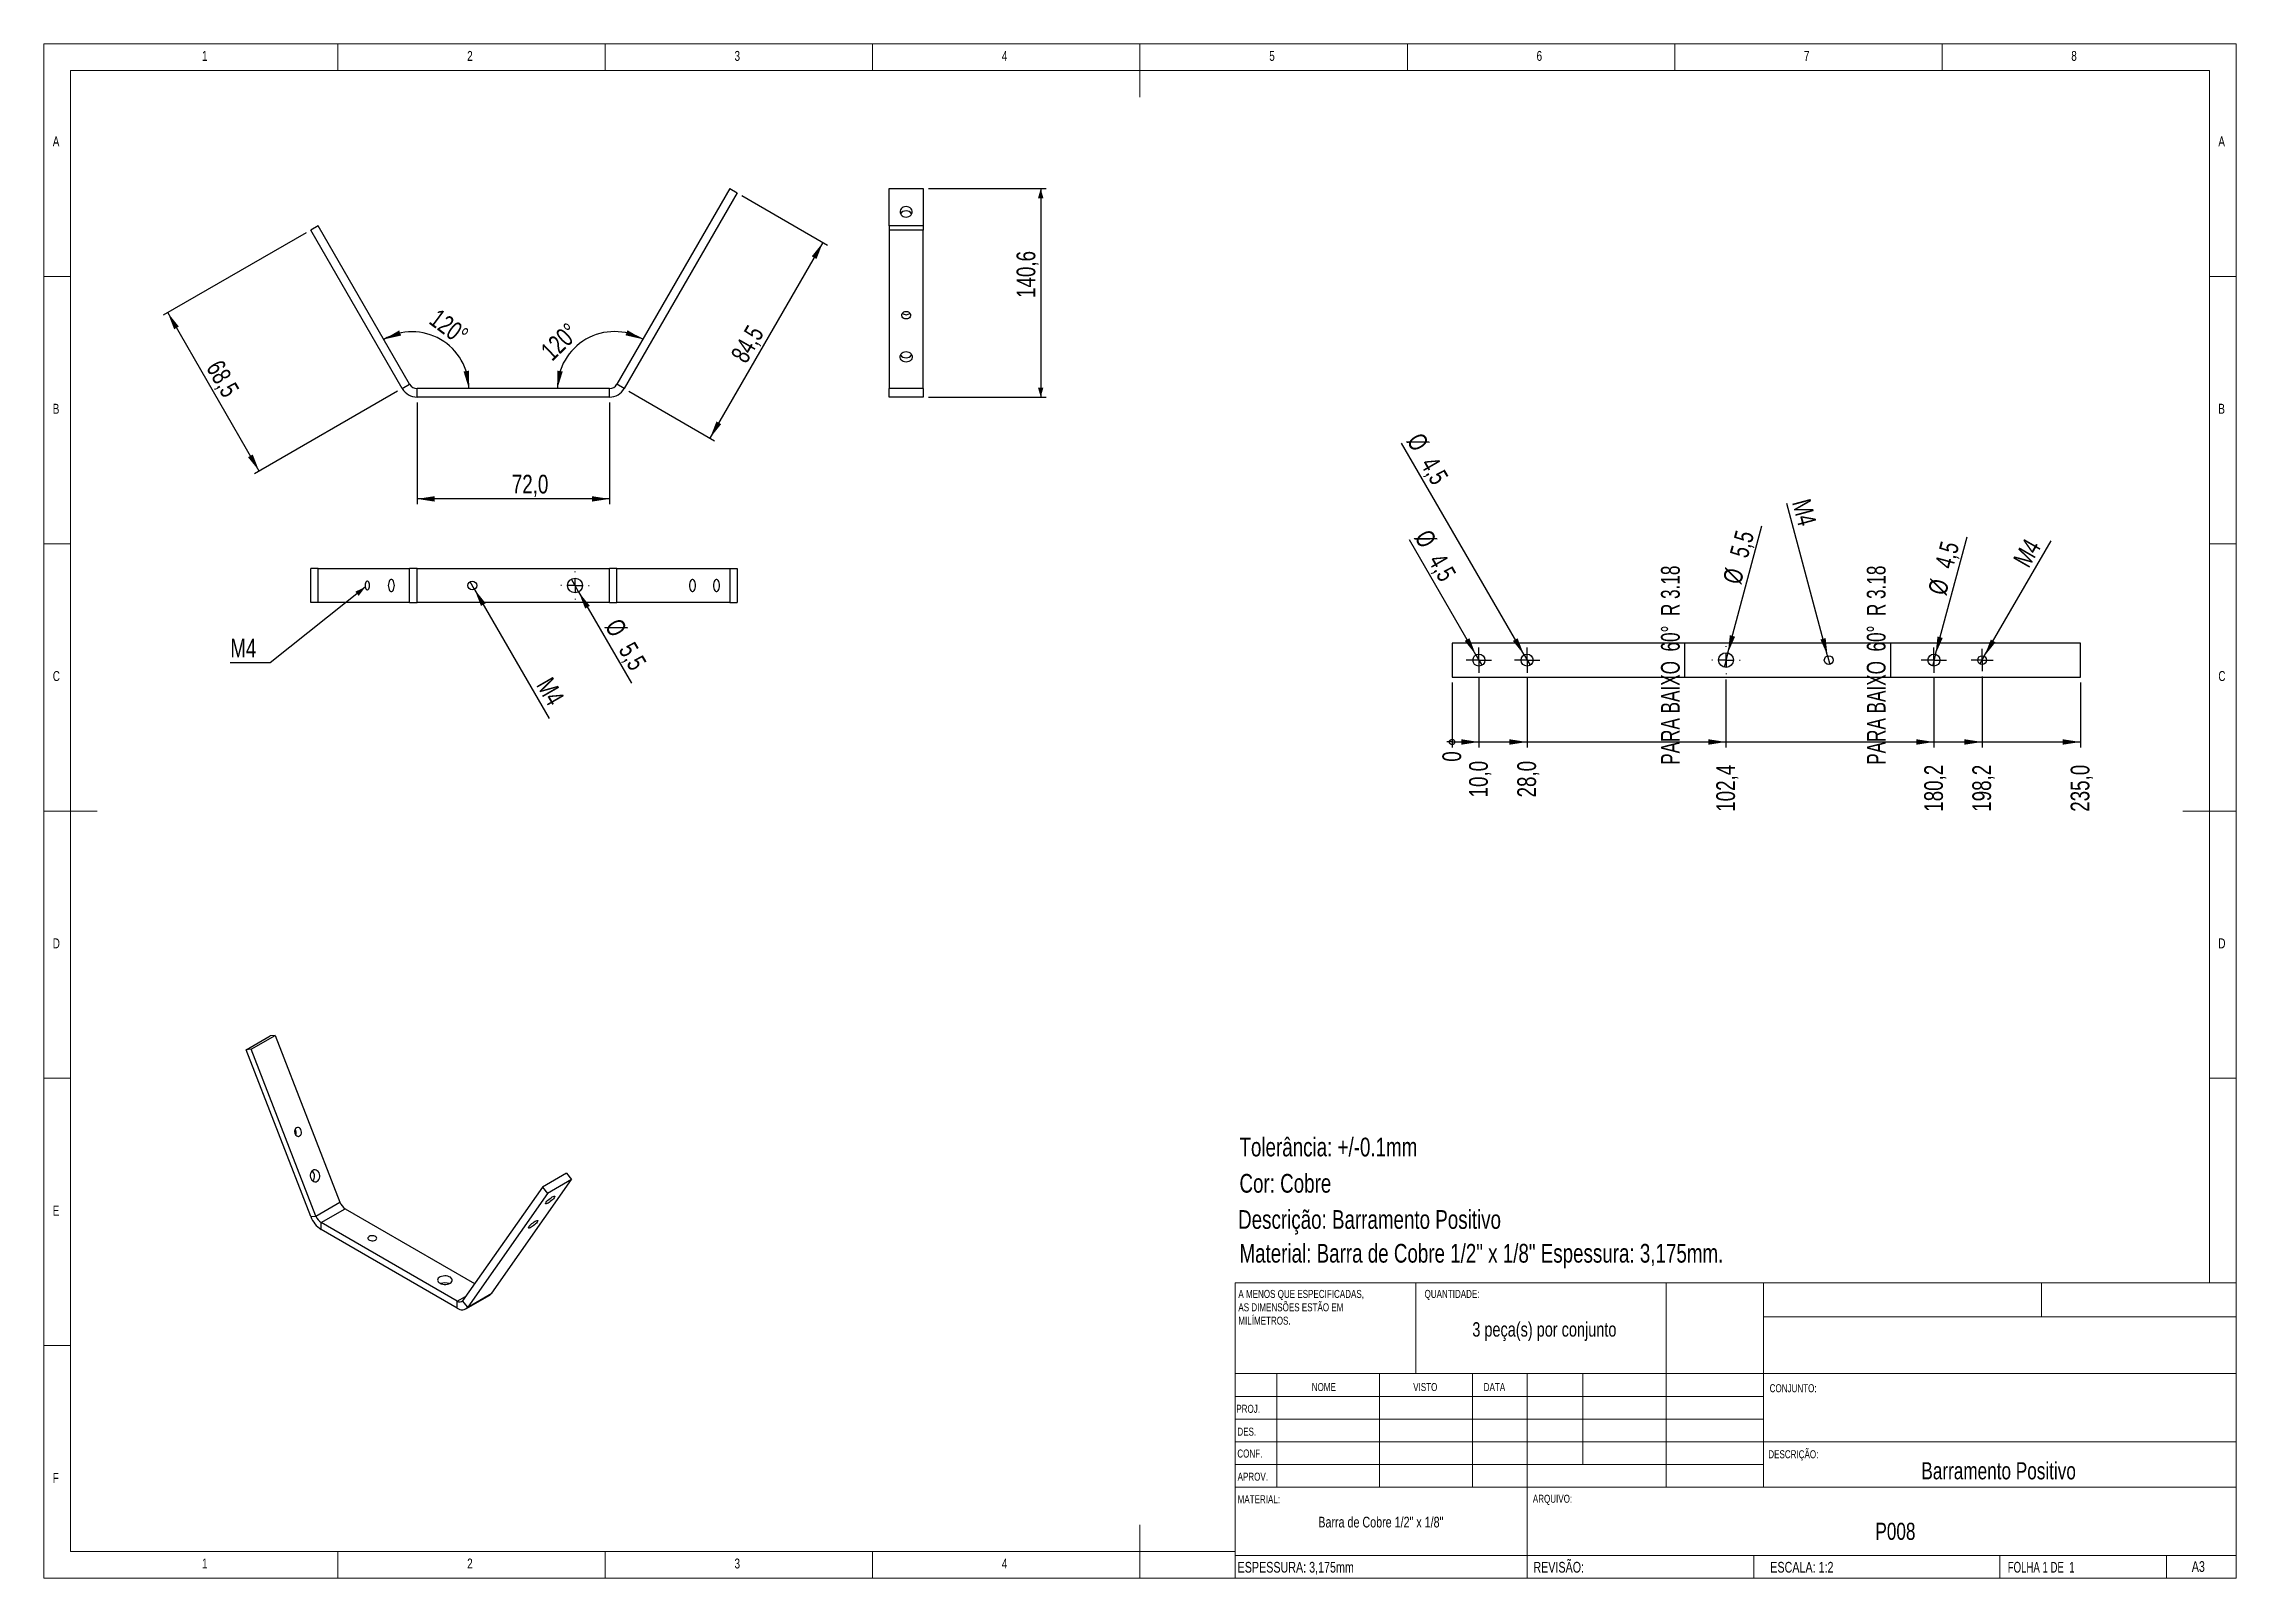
# Model space of a CAD drawing. Header units: millimetres. Extents: x 5 to 415, y 5 to 292.
import ezdxf

# ---------------------------------------------------------------- set-up
doc = ezdxf.new("R2010")
doc.units = ezdxf.units.MM
doc.linetypes.add('CENTERX2', pattern=[20.32, 12.7, -2.54, 2.54, -2.54])
doc.layers.add('CAMADA_1', color=179, linetype='Continuous')
doc.layers.add('FORMAT', color=7, linetype='Continuous')
doc.styles.add('SLDTEXTSTYLE0', font='TXT', dxfattribs={"width": 0.75})
doc.styles.add('SLDTEXTSTYLE1', font='TXT', dxfattribs={"width": 0.673077})
doc.styles.add('SLDTEXTSTYLE2', font='TXT', dxfattribs={"width": 0.684783})
doc.dimstyles.new('SLDDIMSTYLE0', dxfattribs={"dimtxt": 3.5, "dimasz": 3.302, "dimexe": 0, "dimexo": 0.0625, "dimgap": 0.875, "dimtad": 1, "dimdec": 4, "dimlfac": 2, "dimzin": 12, "dimdsep": 46, "dimtxsty": 'SLDTEXTSTYLE0', "dimsah": 1, "dimcen": 0.09, "dimazin": 3, "dimtfac": 1, "dimtofl": 0, "dimtmove": 0, "dimatfit": 3, "dimfxl": 1, "dimfrac": 2, "dimtolj": 1, "dimtzin": 12, "dimarcsym": 0})
doc.dimstyles.new('SLDDIMSTYLE1', dxfattribs={"dimtxt": 3.5, "dimasz": 3.302, "dimexe": 0, "dimexo": 0.0625, "dimgap": 0.875, "dimtad": 1, "dimdec": 1, "dimlfac": 2, "dimrnd": 1e-09, "dimzin": 12, "dimdsep": 46, "dimtxsty": 'SLDTEXTSTYLE0', "dimsah": 1, "dimcen": 0.09, "dimadec": 0, "dimazin": 3, "dimtfac": 1, "dimtdec": 1, "dimtofl": 0, "dimtmove": 0, "dimatfit": 3, "dimfxl": 1, "dimfrac": 2, "dimtolj": 1, "dimtzin": 12, "dimarcsym": 0})
doc.dimstyles.new('SLDDIMSTYLE2', dxfattribs={"dimtxt": 3.5, "dimasz": 3.302, "dimexe": 0, "dimexo": 0.0625, "dimgap": 0.875, "dimtad": 1, "dimdec": 1, "dimlfac": 2, "dimrnd": 1e-09, "dimzin": 12, "dimdsep": 46, "dimtxsty": 'SLDTEXTSTYLE0', "dimblk1": 'NONE', "dimsah": 1, "dimcen": 0, "dimadec": 0, "dimazin": 3, "dimtfac": 1, "dimtdec": 1, "dimtmove": 0, "dimatfit": 3, "dimldrblk": 'NONE', "dimfxl": 1, "dimfrac": 2, "dimtolj": 1, "dimtzin": 12, "dimarcsym": 0})
doc.dimstyles.new('SLDDIMSTYLE3', dxfattribs={"dimtxt": 3.5, "dimasz": 3.302, "dimexe": 0, "dimexo": 0.0625, "dimgap": 0.875, "dimtad": 0, "dimtih": 1, "dimtoh": 1, "dimdec": 1, "dimlfac": 2, "dimrnd": 1e-09, "dimzin": 12, "dimdsep": 46, "dimtxsty": 'SLDTEXTSTYLE0', "dimsah": 1, "dimcen": 0, "dimadec": 0, "dimazin": 3, "dimtfac": 1, "dimtdec": 1, "dimtofl": 0, "dimtmove": 0, "dimatfit": 3, "dimfxl": 1, "dimfrac": 2, "dimtolj": 1, "dimtzin": 12, "dimarcsym": 0})
doc.dimstyles.new('SLDDIMSTYLE4', dxfattribs={"dimtxt": 3.5, "dimasz": 3.302, "dimexe": 0, "dimexo": 0.0625, "dimgap": 0.875, "dimtad": 1, "dimdec": 1, "dimlfac": 2, "dimrnd": 1e-09, "dimzin": 12, "dimdsep": 46, "dimtxsty": 'SLDTEXTSTYLE0', "dimblk1": 'NONE', "dimsah": 1, "dimcen": 0, "dimadec": 0, "dimazin": 3, "dimtfac": 1, "dimtdec": 1, "dimtmove": 0, "dimatfit": 3, "dimldrblk": 'NONE', "dimfxl": 1, "dimfrac": 2, "dimtolj": 1, "dimtzin": 12, "dimarcsym": 0})
doc.dimstyles.new('SLDDIMSTYLE5', dxfattribs={"dimtxt": 3.5, "dimasz": 0.338667, "dimexe": 0, "dimexo": 0.0625, "dimgap": 0.875, "dimtad": 0, "dimtih": 1, "dimtoh": 1, "dimdec": 0, "dimlfac": 2, "dimrnd": 1e-09, "dimdsep": 46, "dimtxsty": 'SLDTEXTSTYLE0', "dimblk1": 'ORIGIN', "dimblk2": 'ORIGIN', "dimsah": 1, "dimcen": 0.09, "dimadec": 0, "dimazin": 2, "dimtfac": 1, "dimtdec": 0, "dimtofl": 0, "dimtmove": 0, "dimatfit": 3, "dimldrblk": 'ORIGIN', "dimfxl": 1, "dimfrac": 2, "dimtolj": 1, "dimtzin": 12, "dimarcsym": 0})
doc.dimstyles.new('SLDDIMSTYLE6', dxfattribs={"dimtxt": 3.5, "dimasz": 3.302, "dimexe": 0, "dimexo": 0.0625, "dimgap": 0.875, "dimtad": 0, "dimtih": 1, "dimtoh": 1, "dimdec": 1, "dimlfac": 2, "dimrnd": 1e-09, "dimzin": 12, "dimdsep": 46, "dimtxsty": 'SLDTEXTSTYLE0', "dimsah": 1, "dimcen": 0.09, "dimadec": 0, "dimazin": 3, "dimtfac": 1, "dimtdec": 1, "dimtofl": 0, "dimtmove": 0, "dimatfit": 3, "dimfxl": 1, "dimfrac": 2, "dimtolj": 1, "dimtzin": 12, "dimarcsym": 0})

# ---------------------------------------------------------------- blocks, each defined once
blk = doc.blocks.new('SW_NOTE_0')
at = {"color": 0, "linetype": 'Continuous', "lineweight": 0, "char_height": 1.5, "attachment_point": 1, "style": 'SLDTEXTSTYLE0'}
for s, insert in [('A MENOS QUE ESPECIFICADAS,', (0, 1.93)), ('AS DIMENSÕES ESTÃO EM', (0, -0.57)), ('MILÍMETROS.', (0, -3.07))]:
    blk.add_mtext(s, dxfattribs=dict(at, insert=insert))
blk = doc.blocks.new('_D')
at = {"layer": 'CAMADA_1'}
blk.add_arc((73.87, 227.52), 10.62, 0, 120, dxfattribs=at)
for points in [[(68.56, 236.71), (71.82, 237.44), (71.45, 238.39)], [(84.49, 227.52), (84.5, 230.86), (83.49, 230.71)]]:
    blk.add_solid(points, dxfattribs=at)
at = {"layer": 'CAMADA_1', "insert": (78.89, 242.63), "char_height": 3.5, "attachment_point": 1, "rotation": 323.4431, "style": 'SLDTEXTSTYLE0'}
blk.add_mtext('120°', dxfattribs=at)
blk = doc.blocks.new('_D_1')
at = {"layer": 'CAMADA_1'}
blk.add_arc((111.71, 227.52), 10.66, 60, 180, dxfattribs=at)
for points in [[(117.04, 236.75), (114.15, 238.43), (113.78, 237.48)], [(101.05, 227.52), (102.04, 230.71), (101.04, 230.86)]]:
    blk.add_solid(points, dxfattribs=at)
at = {"layer": 'CAMADA_1', "insert": (97.62, 235.03), "char_height": 3.5, "attachment_point": 1, "rotation": 43.7632, "style": 'SLDTEXTSTYLE0'}
blk.add_mtext('120°', dxfattribs=at)
blk = doc.blocks.new('_D_2')
at = {"layer": 'CAMADA_1'}
for p, q in [((54.05, 256.67), (27.3, 241.22)), ((45.28, 212.07), (28.16, 241.72)), ((71.17, 227.02), (44.41, 211.57))]:
    blk.add_line(p, q, dxfattribs=at)
for points in [[(28.16, 241.72), (29.37, 238.61), (30.25, 239.12)], [(45.28, 212.07), (44.07, 215.18), (43.19, 214.68)]]:
    blk.add_solid(points, dxfattribs=at)
at = {"layer": 'CAMADA_1', "insert": (38.29, 233.2), "char_height": 3.5, "attachment_point": 1, "rotation": 300, "style": 'SLDTEXTSTYLE0'}
blk.add_mtext('68,5', dxfattribs=at)
blk = doc.blocks.new('_D_3')
at = {"layer": 'CAMADA_1'}
for p, q in [((74.79, 224.93), (74.79, 205.88)), ((110.79, 224.93), (110.79, 205.88)), ((110.79, 206.88), (74.79, 206.88))]:
    blk.add_line(p, q, dxfattribs=at)
for points in [[(74.79, 206.88), (78.09, 206.37), (78.09, 207.39)], [(110.79, 206.88), (107.49, 207.39), (107.49, 206.37)]]:
    blk.add_solid(points, dxfattribs=at)
at = {"layer": 'CAMADA_1', "insert": (92.52, 211.39), "char_height": 3.5, "attachment_point": 1, "style": 'SLDTEXTSTYLE0'}
blk.add_mtext('72,0', dxfattribs=at)
blk = doc.blocks.new('_D_4')
at = {"layer": 'CAMADA_1'}
for p, q in [((135.54, 263.62), (151.58, 254.36)), ((150.71, 254.86), (129.58, 218.26)), ((114.41, 227.02), (130.45, 217.76))]:
    blk.add_line(p, q, dxfattribs=at)
for points in [[(150.71, 254.86), (148.62, 252.26), (149.5, 251.75)], [(129.58, 218.26), (131.67, 220.86), (130.79, 221.37)]]:
    blk.add_solid(points, dxfattribs=at)
at = {"layer": 'CAMADA_1', "insert": (133.32, 233.77), "char_height": 3.5, "attachment_point": 1, "rotation": 60, "style": 'SLDTEXTSTYLE0'}
blk.add_mtext('84,5', dxfattribs=at)
blk = doc.blocks.new('_D_5')
at = {"layer": 'CAMADA_1'}
for p, q in [((170.43, 264.92), (192.43, 264.92)), ((191.43, 264.92), (191.43, 225.93)), ((170.43, 225.93), (192.43, 225.93))]:
    blk.add_line(p, q, dxfattribs=at)
for points in [[(191.43, 264.92), (190.92, 263.13), (191.94, 263.13)], [(191.43, 225.93), (191.94, 227.71), (190.92, 227.71)]]:
    blk.add_solid(points, dxfattribs=at)
at = {"layer": 'CAMADA_1', "insert": (186.92, 244.47), "char_height": 3.5, "attachment_point": 1, "rotation": 90, "style": 'SLDTEXTSTYLE0'}
blk.add_mtext('140,6', dxfattribs=at)
blk = doc.blocks.new('_D_6')
at = {"layer": 'CAMADA_1'}
for q in [(103.65, 191.87), (114.88, 172.41)]:
    blk.add_line((105.02, 189.48), q, dxfattribs=at)
blk.add_solid([(105.02, 189.48), (106.23, 186.37), (107.11, 186.88)], dxfattribs=at)
at = {"layer": 'CAMADA_1', "char_height": 3.5, "attachment_point": 1, "rotation": 300, "style": 'SLDTEXTSTYLE0'}
for s, insert in [('%%c', (112.86, 184.85)), ('5,5', (115.42, 180.43))]:
    blk.add_mtext(s, dxfattribs=dict(at, insert=insert))
blk = doc.blocks.new('_NONE')
blk = doc.blocks.new('_D_7')
at = {"layer": 'CAMADA_1'}
for p, q in [((65.1, 190.37), (47.35, 176.21)), ((47.35, 176.21), (39.87, 176.21))]:
    blk.add_line(p, q, dxfattribs=at)
blk.add_solid([(65.1, 190.37), (63.25, 189.54), (63.88, 188.75)], dxfattribs=at)
at = {"layer": 'CAMADA_1', "insert": (39.87, 180.72), "char_height": 3.5, "attachment_point": 1, "style": 'SLDTEXTSTYLE0'}
blk.add_mtext('M4', dxfattribs=at)
blk = doc.blocks.new('_D_8')
at = {"layer": 'CAMADA_1'}
for q in [(84.71, 191.39), (99.48, 165.81)]:
    blk.add_line((85.54, 189.96), q, dxfattribs=at)
blk.add_solid([(85.54, 189.96), (86.75, 186.85), (87.63, 187.36)], dxfattribs=at)
at = {"layer": 'CAMADA_1', "insert": (100.04, 173.84), "char_height": 3.5, "attachment_point": 1, "rotation": 300, "style": 'SLDTEXTSTYLE0'}
blk.add_mtext('M4', dxfattribs=at)
blk = doc.blocks.new('SW_CENTERMARKSYMBOL_0')
at = {"layer": 'CAMADA_1', "color": 0}
for p, q in [((-2.5, 0), (-2.625, 0)), ((0, 0), (-1.25, 0)), ((0, 2.5), (0, 2.625)), ((0, 0), (0, 1.25)), ((0, 0), (0, -1.25)), ((0, 0), (1.25, 0)), ((2.5, 0), (2.625, 0)), ((0, -2.5), (0, -2.625))]:
    blk.add_line(p, q, dxfattribs=at)
blk = doc.blocks.new('_ORIGIN')
at = {"color": 0, "linetype": 'ByBlock', "lineweight": -2}
blk.add_line((0, 0), (-1, 0), dxfattribs=at)
blk.add_circle((0, 0), 0.5, dxfattribs=at)
blk = doc.blocks.new('_D_9')
at = {"layer": 'CAMADA_1'}
blk.add_line((268.38, 172.55), (268.38, 160.39), dxfattribs=at)
at = {"layer": 'CAMADA_1', "xscale": 1.016, "yscale": 1.016}
blk.add_blockref('_ORIGIN', (268.38, 161.41), dxfattribs=at)
at = {"layer": 'CAMADA_1', "insert": (266.55, 157.72), "char_height": 3.5, "attachment_point": 1, "rotation": 90, "style": 'SLDTEXTSTYLE0'}
blk.add_mtext('0', dxfattribs=at)
blk = doc.blocks.new('_D_10')
at = {"layer": 'CAMADA_1'}
for p, q in [((273.38, 173.35), (273.38, 160.39)), ((268.38, 161.41), (273.38, 161.41))]:
    blk.add_line(p, q, dxfattribs=at)
blk.add_solid([(273.38, 161.41), (270.08, 161.92), (270.08, 160.9)], dxfattribs=at)
at = {"layer": 'CAMADA_1', "insert": (271.55, 151.04), "char_height": 3.5, "attachment_point": 1, "rotation": 90, "style": 'SLDTEXTSTYLE0'}
blk.add_mtext('10,0', dxfattribs=at)
blk = doc.blocks.new('_D_11')
at = {"layer": 'CAMADA_1'}
for p, q in [((282.38, 173.35), (282.38, 160.39)), ((273.38, 161.41), (282.38, 161.41))]:
    blk.add_line(p, q, dxfattribs=at)
blk.add_solid([(282.38, 161.41), (279.08, 161.92), (279.08, 160.9)], dxfattribs=at)
at = {"layer": 'CAMADA_1', "insert": (280.56, 151.04), "char_height": 3.5, "attachment_point": 1, "rotation": 90, "style": 'SLDTEXTSTYLE0'}
blk.add_mtext('28,0', dxfattribs=at)
blk = doc.blocks.new('_D_12')
at = {"layer": 'CAMADA_1'}
for p, q in [((319.59, 173.1), (319.59, 160.39)), ((282.38, 161.41), (319.59, 161.41))]:
    blk.add_line(p, q, dxfattribs=at)
blk.add_solid([(319.59, 161.41), (316.29, 161.92), (316.29, 160.9)], dxfattribs=at)
at = {"layer": 'CAMADA_1', "insert": (317.77, 148.36), "char_height": 3.5, "attachment_point": 1, "rotation": 90, "style": 'SLDTEXTSTYLE0'}
blk.add_mtext('102,4', dxfattribs=at)
blk = doc.blocks.new('_D_13')
at = {"layer": 'CAMADA_1'}
for p, q in [((358.49, 173.35), (358.49, 160.39)), ((319.59, 161.41), (358.49, 161.41))]:
    blk.add_line(p, q, dxfattribs=at)
blk.add_solid([(358.49, 161.41), (355.19, 161.92), (355.19, 160.9)], dxfattribs=at)
at = {"layer": 'CAMADA_1', "insert": (356.66, 148.36), "char_height": 3.5, "attachment_point": 1, "rotation": 90, "style": 'SLDTEXTSTYLE0'}
blk.add_mtext('180,2', dxfattribs=at)
blk = doc.blocks.new('_D_14')
at = {"layer": 'CAMADA_1'}
for p, q in [((367.49, 173.65), (367.49, 160.39)), ((358.49, 161.41), (367.49, 161.41))]:
    blk.add_line(p, q, dxfattribs=at)
blk.add_solid([(367.49, 161.41), (364.19, 161.92), (364.19, 160.9)], dxfattribs=at)
at = {"layer": 'CAMADA_1', "insert": (365.66, 148.36), "char_height": 3.5, "attachment_point": 1, "rotation": 90, "style": 'SLDTEXTSTYLE0'}
blk.add_mtext('198,2', dxfattribs=at)
blk = doc.blocks.new('_D_15')
at = {"layer": 'CAMADA_1'}
for p, q in [((385.88, 172.55), (385.88, 160.39)), ((367.49, 161.41), (385.88, 161.41))]:
    blk.add_line(p, q, dxfattribs=at)
blk.add_solid([(385.88, 161.41), (382.57, 161.92), (382.57, 160.9)], dxfattribs=at)
at = {"layer": 'CAMADA_1', "insert": (384.05, 148.36), "char_height": 3.5, "attachment_point": 1, "rotation": 90, "style": 'SLDTEXTSTYLE0'}
blk.add_mtext('235,0', dxfattribs=at)
blk = doc.blocks.new('_D_16')
at = {"layer": 'CAMADA_1'}
for q in [(260.39, 199.23), (273.94, 175.75)]:
    blk.add_line((272.82, 177.7), q, dxfattribs=at)
blk.add_solid([(272.82, 177.7), (271.61, 180.82), (270.73, 180.31)], dxfattribs=at)
at = {"layer": 'CAMADA_1', "char_height": 3.5, "attachment_point": 1, "rotation": 300, "style": 'SLDTEXTSTYLE0'}
for s, insert in [('%%c', (264.27, 201.48)), ('4,5', (266.83, 197.06))]:
    blk.add_mtext(s, dxfattribs=dict(at, insert=insert))
blk = doc.blocks.new('_D_17')
at = {"layer": 'CAMADA_1'}
for q in [(258.91, 217.31), (282.95, 175.75)]:
    blk.add_line((281.82, 177.7), q, dxfattribs=at)
blk.add_solid([(281.82, 177.7), (280.61, 180.81), (279.73, 180.31)], dxfattribs=at)
at = {"layer": 'CAMADA_1', "char_height": 3.5, "attachment_point": 1, "rotation": 300.0393, "style": 'SLDTEXTSTYLE0'}
for s, insert in [('%%c', (262.81, 219.57)), ('4,5', (265.38, 215.16))]:
    blk.add_mtext(s, dxfattribs=dict(at, insert=insert))
blk = doc.blocks.new('_D_18')
at = {"layer": 'CAMADA_1'}
for q in [(326.32, 201.82), (319.24, 175.4)]:
    blk.add_line((319.95, 178.06), q, dxfattribs=at)
blk.add_solid([(319.95, 178.06), (321.29, 181.11), (320.31, 181.38)], dxfattribs=at)
at = {"layer": 'CAMADA_1', "char_height": 3.5, "attachment_point": 1, "rotation": 75, "style": 'SLDTEXTSTYLE0'}
for s, insert in [('5,5', (320.24, 196.53)), ('%%c', (318.93, 191.59))]:
    blk.add_mtext(s, dxfattribs=dict(at, insert=insert))
blk = doc.blocks.new('_D_19')
at = {"layer": 'CAMADA_1'}
for q in [(364.67, 199.78), (358.2, 175.64)]:
    blk.add_line((358.78, 177.81), q, dxfattribs=at)
blk.add_solid([(358.78, 177.81), (360.12, 180.87), (359.14, 181.14)], dxfattribs=at)
at = {"layer": 'CAMADA_1', "char_height": 3.5, "attachment_point": 1, "rotation": 75, "style": 'SLDTEXTSTYLE0'}
for s, insert in [('4,5', (358.6, 194.49)), ('%%c', (357.29, 189.56))]:
    blk.add_mtext(s, dxfattribs=dict(at, insert=insert))
blk = doc.blocks.new('_D_20')
at = {"layer": 'CAMADA_1'}
for q in [(380.38, 199.06), (367.08, 176.01)]:
    blk.add_line((367.9, 177.44), q, dxfattribs=at)
blk.add_solid([(367.9, 177.44), (369.99, 180.05), (369.11, 180.56)], dxfattribs=at)
at = {"layer": 'CAMADA_1', "insert": (373.15, 195.52), "char_height": 3.5, "attachment_point": 1, "rotation": 60, "style": 'SLDTEXTSTYLE0'}
blk.add_mtext('M4', dxfattribs=at)
blk = doc.blocks.new('_D_21')
at = {"layer": 'CAMADA_1'}
for q in [(330.97, 205.99), (339.02, 175.93)]:
    blk.add_line((338.59, 177.52), q, dxfattribs=at)
blk.add_solid([(338.59, 177.52), (338.23, 180.85), (337.25, 180.58)], dxfattribs=at)
at = {"layer": 'CAMADA_1', "insert": (335.31, 207.15), "char_height": 3.5, "attachment_point": 1, "rotation": 285, "style": 'SLDTEXTSTYLE0'}
blk.add_mtext('M4', dxfattribs=at)
blk = doc.blocks.new('SW_CENTERMARKSYMBOL_1')
at = {"layer": 'CAMADA_1', "color": 0}
for p, q in [((-2.5, 0), (-2.625, 0)), ((0, 0), (-1.25, 0)), ((0, 2.5), (0, 2.625)), ((0, 0), (0, 1.25)), ((0, 0), (0, -1.25)), ((0, 0), (1.25, 0)), ((2.5, 0), (2.625, 0)), ((0, -2.5), (0, -2.625))]:
    blk.add_line(p, q, dxfattribs=at)
blk = doc.blocks.new('SW_CENTERMARKSYMBOL_2')
at = {"layer": 'CAMADA_1', "color": 0}
for p, q in [((-1.25, 0), (-2.075, 0)), ((0, 0), (-1.25, 0)), ((0, 1.25), (0, 2.075)), ((0, 0), (0, 1.25)), ((0, 0), (0, -1.25)), ((0, 0), (1.25, 0)), ((1.25, 0), (2.075, 0)), ((0, -1.25), (0, -2.075))]:
    blk.add_line(p, q, dxfattribs=at)
blk = doc.blocks.new('SW_CENTERMARKSYMBOL_3')
at = {"layer": 'CAMADA_1', "color": 0}
for p, q in [((-1.25, 0), (-2.37, 0)), ((0, 0), (-1.25, 0)), ((0, 1.25), (0, 2.37)), ((0, 0), (0, 1.25)), ((0, 0), (0, -1.25)), ((0, 0), (1.25, 0)), ((1.25, 0), (2.37, 0)), ((0, -1.25), (0, -2.37))]:
    blk.add_line(p, q, dxfattribs=at)
blk = doc.blocks.new('SW_CENTERMARKSYMBOL_4')
at = {"layer": 'CAMADA_1', "color": 0}
for p, q in [((-1.25, 0), (-2.375, 0)), ((0, 0), (-1.25, 0)), ((0, 1.25), (0, 2.375)), ((0, 0), (0, 1.25)), ((0, 0), (0, -1.25)), ((0, 0), (1.25, 0)), ((1.25, 0), (2.375, 0)), ((0, -1.25), (0, -2.375))]:
    blk.add_line(p, q, dxfattribs=at)
blk = doc.blocks.new('SW_CENTERMARKSYMBOL_5')
at = {"layer": 'CAMADA_1', "color": 0}
for p, q in [((-1.25, 0), (-2.375, 0)), ((0, 0), (-1.25, 0)), ((0, 1.25), (0, 2.375)), ((0, 0), (0, 1.25)), ((0, 0), (0, -1.25)), ((0, 0), (1.25, 0)), ((1.25, 0), (2.375, 0)), ((0, -1.25), (0, -2.375))]:
    blk.add_line(p, q, dxfattribs=at)

msp = doc.modelspace()

# ---------------------------------------------------------------- linework, layer by layer
at = {"color": 7, "linetype": 'Continuous', "lineweight": 18}
for p, q in [((415, 292), (5, 292)), ((5, 292), (5, 5)), ((60, 287), (60, 292)), ((110, 292), (110, 287)), ((160, 287), (160, 292)), ((210, 292), (210, 282)), ((260, 287), (260, 292)), ((310, 292), (310, 287)), ((360, 287), (360, 292)), ((415, 5), (415, 292)), ((410, 287), (10, 287)), ((10, 287), (10, 10)), ((410, 287), (410, 60.25)), ((10, 248.5), (5, 248.5)), ((415, 248.5), (410, 248.5)), ((5, 198.5), (10, 198.5)), ((410, 198.5), (415, 198.5)), ((5, 148.5), (15, 148.5)), ((415, 148.5), (405, 148.5)), ((5, 98.5), (10, 98.5)), ((410, 98.5), (415, 98.5)), ((227.8, 60.25), (415, 60.25)), ((227.8, 60.25), (227.8, 5)), ((261.596668, 43.254233), (261.594003, 60.25)), ((308.4, 60.25), (308.4, 22)), ((326.6, 60.25), (326.6, 22.015495)), ((378.6, 53.875), (378.6, 60.25)), ((415, 53.875), (326.6, 53.875)), ((10, 48.5), (5, 48.5)), ((415, 43.254233), (227.8, 43.254233)), ((235.6, 43.251223), (235.6, 22.008563)), ((254.790953, 43.254233), (254.790953, 22.008563)), ((272.198927, 43.256963), (272.198927, 22.008563)), ((282.4, 5.004233), (282.4, 43.254233)), ((292.8, 26.25), (292.8, 43.25)), ((326.6, 39), (227.8, 39)), ((326.6, 34.75), (227.8, 34.75)), ((326.6, 30.5), (227.8, 30.5)), ((326.6, 30.5), (415, 30.5)), ((326.6, 26.25), (227.8, 26.25)), ((282.400001, 22.008563), (227.8, 22.008563)), ((282.400001, 22.008563), (414.999999, 22.029359)), ((210, 5), (210, 15)), ((10, 10), (227.8, 10)), ((60, 5), (60, 10)), ((110, 10), (110, 5)), ((160, 5), (160, 10)), ((227.8, 9.25), (415, 9.25)), ((324.776884, 9.25), (324.776884, 5)), ((370.8, 5), (370.8, 9.25)), ((402, 5), (402, 9.25)), ((5, 5), (415, 5))]:
    msp.add_line(p, q, dxfattribs=at)
at = {"color": 7, "linetype": 'Continuous', "lineweight": 25}
for p, q in [((133.299861, 264.915934), (112.166425, 228.311749)), ((134.674676, 264.122184), (113.54124, 227.517999)), ((133.299861, 264.915934), (134.674676, 264.122184)), ((163.081706, 264.915934), (169.431706, 264.915934)), ((163.081706, 257.963371), (163.081706, 264.915934)), ((169.431706, 264.915934), (169.431706, 257.963371)), ((56.291223, 257.96337), (54.916404, 257.169622)), ((72.035777, 227.518), (54.916404, 257.169622)), ((73.410593, 228.311749), (56.291223, 257.96337)), ((169.431706, 257.96337), (163.081706, 257.96337)), ((163.081706, 257.96337), (163.081706, 257.169622)), ((163.081706, 257.169622), (163.081706, 227.518)), ((169.431706, 257.169622), (163.081706, 257.169622)), ((169.431706, 257.96337), (169.431706, 257.169622)), ((169.431706, 227.518), (169.431706, 257.169622)), ((72.035777, 227.518), (73.410593, 228.311749)), ((110.789444, 227.516749), (74.787572, 227.51675)), ((74.787574, 225.929249), (74.787572, 227.51675)), ((110.789444, 225.929249), (74.787574, 225.929249)), ((110.789444, 225.929249), (110.789444, 227.516749)), ((113.54124, 227.517999), (112.166425, 228.311749)), ((169.431706, 227.518), (163.081706, 227.518)), ((163.081706, 225.929249), (163.081706, 227.518)), ((169.431706, 225.929249), (163.081706, 225.929249)), ((169.431706, 227.518), (169.431706, 225.929249)), ((54.916404, 187.50042), (54.916404, 193.85042)), ((56.291223, 193.85042), (54.916404, 193.85042)), ((56.291223, 187.50042), (56.291223, 193.85042)), ((56.291223, 193.85042), (73.410593, 193.85042)), ((73.410593, 187.50042), (73.410593, 193.85042)), ((74.787572, 193.85042), (73.410593, 193.85042)), ((74.787572, 187.50042), (74.787572, 193.85042)), ((74.787572, 193.85042), (110.789444, 193.85042)), ((110.789444, 187.50042), (110.789444, 193.85042)), ((112.166425, 193.85042), (110.789444, 193.85042)), ((112.166425, 187.50042), (112.166425, 193.85042)), ((112.166425, 193.85042), (133.299861, 193.85042)), ((133.299861, 193.85042), (133.299861, 187.50042)), ((133.299861, 193.85042), (134.674676, 193.85042)), ((134.674676, 193.85042), (134.674676, 187.50042)), ((56.291223, 187.50042), (54.916404, 187.50042)), ((73.410593, 187.50042), (56.291223, 187.50042)), ((73.410593, 187.50042), (74.787572, 187.50042)), ((110.789444, 187.50042), (74.787572, 187.50042)), ((110.789444, 187.50042), (112.166425, 187.50042)), ((133.299861, 187.50042), (112.166425, 187.50042)), ((133.299861, 187.50042), (134.674676, 187.50042)), ((268.376589, 179.902694), (268.376589, 173.552694)), ((385.876589, 179.902694), (268.376589, 179.902694)), ((385.876589, 173.552694), (385.876589, 179.902694)), ((268.376589, 173.552694), (385.876589, 173.552694)), ((42.816629, 103.83358), (47.306757, 106.425676)), ((43.788773, 103.920501), (42.816629, 103.83358)), ((54.921854, 72.633623), (42.816629, 103.83358)), ((43.788773, 103.920501), (48.278901, 106.512596)), ((55.893996, 72.720546), (43.788773, 103.920501)), ((48.278901, 106.512596), (47.306757, 106.425676)), ((48.278901, 106.512596), (60.384124, 75.312642)), ((98.242103, 78.162315), (83.298507, 56.900258)), ((88.760776, 58.28302), (103.704372, 79.545076)), ((102.732231, 80.754411), (98.242103, 78.162315)), ((98.242103, 78.162315), (99.214244, 76.95298)), ((103.704372, 79.545076), (99.214244, 76.95298)), ((102.732231, 80.754411), (103.704372, 79.545076)), ((55.893996, 72.720546), (60.384124, 75.312642)), ((56.867667, 71.509308), (61.357795, 74.101404)), ((61.357795, 74.101404), (85.565905, 60.12636)), ((99.214244, 76.95298), (84.270648, 55.690924)), ((54.921854, 72.633623), (55.893996, 72.720546)), ((82.324835, 56.813198), (56.867667, 71.509308)), ((56.867668, 70.213049), (56.867667, 71.509308)), ((82.324835, 55.516939), (56.867668, 70.213049)), ((82.324835, 56.813198), (83.860316, 57.699612)), ((83.913456, 55.359627), (88.403584, 57.951723)), ((84.270648, 55.690924), (88.760776, 58.28302)), ((82.324835, 55.516939), (82.324835, 56.813198)), ((84.270648, 55.690924), (83.298507, 56.900258))]:
    msp.add_line(p, q, dxfattribs=at)
at = {"color": 7, "linetype": 'CENTERX2'}
for p, q in [((311.891589, 173.552694), (311.891589, 179.902694)), ((350.389717, 173.552694), (350.389717, 179.902694))]:
    msp.add_line(p, q, dxfattribs=at)
at = {"color": 7, "linetype": 'Continuous', "lineweight": 25, "flags": 128}
for points in [[(166.256706, 261.55728), (165.987476, 261.52897), (165.733893, 261.445682), (165.510693, 261.31226), (165.33085, 261.136455), (165.204813, 260.928488), (165.139909, 260.700437), (165.139909, 260.465567), (165.204813, 260.237517), (165.33085, 260.02955), (165.510693, 259.853745), (165.733893, 259.720322), (165.987476, 259.637035), (166.256706, 259.608725), (166.525937, 259.637035), (166.77952, 259.720322), (167.002719, 259.853745), (167.182563, 260.02955), (167.3086, 260.237517), (167.373504, 260.465567), (167.373504, 260.700437), (167.3086, 260.928488), (167.182563, 261.136455), (167.002719, 261.31226), (166.77952, 261.445682), (166.525937, 261.52897), (166.256706, 261.55728)], [(166.256706, 240.531705), (166.024277, 240.560644), (165.810678, 240.645123), (165.633213, 240.778297), (165.50626, 240.949373), (165.440104, 241.144494), (165.440104, 241.347854), (165.50626, 241.542977), (165.633213, 241.714053), (165.810678, 241.847225), (166.024277, 241.931704), (166.256706, 241.960646), (166.489136, 241.931704), (166.702735, 241.847225), (166.8802, 241.714053), (167.007153, 241.542977), (167.073309, 241.347854), (167.073309, 241.144494), (167.007153, 240.949373), (166.8802, 240.778297), (166.702735, 240.645123), (166.489136, 240.560644), (166.256706, 240.531705)], [(166.256706, 232.47587), (165.987476, 232.504181), (165.733893, 232.587468), (165.510693, 232.72089), (165.33085, 232.896696), (165.204813, 233.104665), (165.139909, 233.332713), (165.139909, 233.567585), (165.204813, 233.795632), (165.33085, 234.003603), (165.510693, 234.179407), (165.733893, 234.312829), (165.987476, 234.396116), (166.256706, 234.424428), (166.525937, 234.396116), (166.77952, 234.312829), (167.002719, 234.179407), (167.182563, 234.003603), (167.3086, 233.795632), (167.373504, 233.567585), (167.373504, 233.332713), (167.3086, 233.104665), (167.182563, 232.896696), (167.002719, 232.72089), (166.77952, 232.587468), (166.525937, 232.504181), (166.256706, 232.47587)], [(65.897126, 190.67542), (65.880417, 190.907849), (65.831643, 191.121448), (65.754757, 191.298913), (65.655986, 191.425866), (65.543331, 191.492022), (65.425921, 191.492022), (65.313269, 191.425866), (65.214495, 191.298913), (65.137609, 191.121448), (65.088835, 190.907849), (65.072125, 190.67542), (65.088835, 190.44299), (65.137609, 190.229391), (65.214495, 190.051926), (65.313269, 189.924973), (65.425921, 189.858817), (65.543331, 189.858817), (65.655986, 189.924973), (65.754757, 190.051926), (65.831643, 190.229391), (65.880417, 190.44299), (65.897126, 190.67542)], [(70.548163, 190.67542), (70.53182, 190.94465), (70.483735, 191.198233), (70.406701, 191.421433), (70.305201, 191.601277), (70.185131, 191.727313), (70.053468, 191.792217), (69.917861, 191.792217), (69.786198, 191.727313), (69.666128, 191.601277), (69.564628, 191.421433), (69.487594, 191.198233), (69.439509, 190.94465), (69.423166, 190.67542), (69.439509, 190.40619), (69.487594, 190.152606), (69.564628, 189.929407), (69.666128, 189.749563), (69.786198, 189.623526), (69.917861, 189.558622), (70.053468, 189.558622), (70.185131, 189.623526), (70.305201, 189.749563), (70.406701, 189.929407), (70.483735, 190.152606), (70.53182, 190.40619), (70.548163, 190.67542)], [(126.859703, 190.67542), (126.843359, 190.94465), (126.795273, 191.198233), (126.718241, 191.421433), (126.61674, 191.601277), (126.49667, 191.727313), (126.365005, 191.792217), (126.229403, 191.792217), (126.097738, 191.727313), (125.977668, 191.601277), (125.876167, 191.421433), (125.799136, 191.198233), (125.75105, 190.94465), (125.734705, 190.67542), (125.75105, 190.40619), (125.799136, 190.152606), (125.876167, 189.929407), (125.977668, 189.749563), (126.097738, 189.623526), (126.229403, 189.558622), (126.365005, 189.558622), (126.49667, 189.623526), (126.61674, 189.749563), (126.718241, 189.929407), (126.795273, 190.152606), (126.843359, 190.40619), (126.859703, 190.67542)], [(131.360741, 190.67542), (131.344396, 190.94465), (131.29631, 191.198233), (131.219278, 191.421433), (131.117777, 191.601277), (130.997708, 191.727313), (130.866043, 191.792217), (130.73044, 191.792217), (130.598775, 191.727313), (130.478706, 191.601277), (130.377205, 191.421433), (130.300173, 191.198233), (130.252087, 190.94465), (130.235742, 190.67542), (130.252087, 190.40619), (130.300173, 190.152606), (130.377205, 189.929407), (130.478706, 189.749563), (130.598775, 189.623526), (130.73044, 189.558622), (130.866043, 189.558622), (130.997708, 189.623526), (131.117777, 189.749563), (131.219278, 189.929407), (131.29631, 190.152606), (131.344396, 190.40619), (131.360741, 190.67542)], [(52.826236, 87.709843), (52.978773, 87.835174), (53.095323, 88.011256), (53.166442, 88.223824), (53.18637, 88.455656), (53.15349, 88.687973), (53.070469, 88.901952), (52.944033, 89.080256), (52.78442, 89.208446), (52.604566, 89.27613), (52.41904, 89.277827), (52.242873, 89.213401), (52.090336, 89.08807), (51.973786, 88.911988), (51.902667, 88.699421), (51.882741, 88.467585), (51.915619, 88.235271), (51.99864, 88.021292), (52.125078, 87.842986), (52.284689, 87.714799), (52.464543, 87.647115), (52.650069, 87.645417), (52.826236, 87.709843)], [(56.115016, 79.233355), (56.293834, 79.373043), (56.439143, 79.564192), (56.542498, 79.795694), (56.597895, 80.054092), (56.602114, 80.324368), (56.554909, 80.590818), (56.45902, 80.837957), (56.320026, 81.051419), (56.146003, 81.218798), (55.947062, 81.330369), (55.734766, 81.37965), (55.521454, 81.363772), (55.319523, 81.283658), (55.140705, 81.14397), (54.995395, 80.952821), (54.892041, 80.721318), (54.836643, 80.462921), (54.832424, 80.192645), (54.87963, 79.926195), (54.975518, 79.679055), (55.114513, 79.465594), (55.288536, 79.298215), (55.487476, 79.186643), (55.699773, 79.137363), (55.913085, 79.153241), (56.115016, 79.233355)], [(100.088143, 76.298107), (100.26696, 76.391563), (100.412269, 76.446699), (100.515625, 76.460309), (100.571022, 76.431603), (100.575241, 76.362251), (100.528034, 76.256279), (100.432149, 76.119851), (100.293153, 75.960891), (100.11913, 75.788642), (99.920189, 75.61311), (99.707894, 75.444499), (99.494581, 75.292606), (99.292649, 75.166261), (99.113832, 75.072805), (98.968524, 75.01767), (98.865167, 75.004059), (98.809771, 75.032765), (98.805552, 75.102117), (98.852758, 75.208089), (98.948644, 75.344517), (99.087639, 75.503477), (99.261662, 75.675726), (99.460603, 75.851258), (99.672899, 76.019869), (99.886211, 76.171762), (100.088143, 76.298107)], [(96.905429, 71.769676), (97.084246, 71.863132), (97.229555, 71.918267), (97.332911, 71.931878), (97.388308, 71.903172), (97.392527, 71.83382), (97.34532, 71.727848), (97.249435, 71.59142), (97.110439, 71.43246), (96.936416, 71.260211), (96.737475, 71.084679), (96.52518, 70.916068), (96.311867, 70.764175), (96.109935, 70.63783), (95.931118, 70.544374), (95.78581, 70.489238), (95.682453, 70.475628), (95.627057, 70.504334), (95.622838, 70.573686), (95.670044, 70.679658), (95.76593, 70.816086), (95.904925, 70.975046), (96.078948, 71.147295), (96.277889, 71.322827), (96.490185, 71.491438), (96.703497, 71.643331), (96.905429, 71.769676)], [(67.004895, 68.249306), (67.145617, 68.357827), (67.227678, 68.484838), (67.24443, 68.620051), (67.194515, 68.752512), (67.081978, 68.871488), (66.915936, 68.967343), (66.70984, 69.032308), (66.480386, 69.061125), (66.246165, 69.051453), (66.026151, 69.00408), (65.838168, 68.922844), (65.697447, 68.814323), (65.615385, 68.687312), (65.598633, 68.552099), (65.648549, 68.419638), (65.761085, 68.300662), (65.927128, 68.204807), (66.133223, 68.139842), (66.362677, 68.111026), (66.596898, 68.120697), (66.816912, 68.16807), (67.004895, 68.249306)], [(80.97855, 60.182487), (81.164829, 60.316268), (81.296935, 60.470039), (81.368691, 60.636609), (81.376743, 60.808189), (81.320713, 60.976757), (81.203221, 61.134431), (81.029762, 61.273838), (80.808446, 61.388459), (80.549621, 61.472936), (80.265391, 61.523317), (79.969045, 61.537247), (79.674439, 61.514075), (79.39535, 61.454885), (79.144827, 61.362443), (78.934585, 61.241073), (78.774454, 61.09645), (78.671922, 60.935334), (78.631783, 60.765262), (78.655913, 60.594185), (78.743186, 60.430103), (78.889519, 60.280686), (79.08807, 60.152923), (79.329556, 60.052787), (79.602685, 59.984961), (79.894685, 59.952616), (80.191904, 59.957264), (80.480442, 59.998688), (80.74681, 60.074951), (80.97855, 60.182487)], [(88.760776, 58.28302), (88.597495, 58.095093), (88.403713, 57.951798), (88.403584, 57.951723)]]:
    msp.add_lwpolyline(points, dxfattribs=at)
at = {"color": 7, "linetype": 'Continuous', "lineweight": 25}
for centre, radius in [((85.123778, 190.67542), 0.825), ((104.335511, 190.67542), 1.375), ((273.379827, 176.727694), 1.125), ((282.381902, 176.727694), 1.125), ((319.593651, 176.727694), 1.375), ((338.805384, 176.727694), 0.825), ((358.487702, 176.727694), 1.125), ((367.489778, 176.727694), 0.825)]:
    msp.add_circle(centre, radius, dxfattribs=at)
for centre, radius, start, end in [((166.217489, 259.630508), 1.1337, 88.01758145, 150.65324096), ((166.290237, 259.620388), 1.143633, 29.6490505, 91.68012708), ((166.23687, 242.182303), 0.857079, 218.98936468, 271.32616259), ((166.276543, 242.182303), 0.857079, 268.67383741, 321.01063532), ((166.217487, 234.40264), 1.133697, 209.34664386, 271.98249135), ((166.29024, 234.412757), 1.143628, 268.3197301, 330.35113469), ((74.787573, 229.106749), 3.1775, 210, 270), ((74.787573, 229.106749), 1.59, 210, 270), ((110.789445, 229.106749), 1.59, 270, 330), ((110.789445, 229.106749), 3.1775, 270, 330), ((51.239181, 88.345795), 0.97875, 331.2260918, 38.99287239), ((54.373941, 80.138392), 1.27417, 317.60106409, 52.61800853), ((62.673905, 76.156347), 2.440274, 200.22710153, 237.36204166), ((59.497822, 74.319709), 4.876717, 200.22710103, 237.36204217), ((58.183777, 73.564251), 2.440274, 200.22710153, 237.36204166), ((80.006279, 58.056523), 2.188179, 68.72943171, 111.27057124), ((82.767153, 57.354604), 0.699119, 230.75185437, 319.46714817), ((83.208776, 56.5989), 1.397137, 230.75183911, 319.46719063)]:
    msp.add_arc(centre, radius, start, end, dxfattribs=at)

# ---------------------------------------------------------------- block references
at = {"color": 7, "linetype": 'Continuous', "lineweight": 0}
msp.add_blockref('SW_NOTE_0', (228.393669, 56.98737), dxfattribs=at)
at = {"layer": 'CAMADA_1'}
for name, p in [('SW_CENTERMARKSYMBOL_0', (104.335511, 190.67542)), ('SW_CENTERMARKSYMBOL_5', (273.379827, 176.727694)), ('SW_CENTERMARKSYMBOL_4', (282.381902, 176.727694)), ('SW_CENTERMARKSYMBOL_1', (319.593651, 176.727694)), ('SW_CENTERMARKSYMBOL_3', (358.487702, 176.727694)), ('SW_CENTERMARKSYMBOL_2', (367.489778, 176.727694))]:
    msp.add_blockref(name, p, dxfattribs=at)

# ---------------------------------------------------------------- texts
at = {"color": 7, "linetype": 'Continuous', "lineweight": 0}
for s, insert, char_height, attachment_point, style in [('1', (34.583333, 290.668024), 1.852083, 1, 'SLDTEXTSTYLE0'), ('2', (84.166667, 290.668024), 1.852083, 1, 'SLDTEXTSTYLE0'), ('3', (134.166667, 290.668024), 1.852083, 1, 'SLDTEXTSTYLE0'), ('4', (184.166667, 290.668024), 1.852083, 1, 'SLDTEXTSTYLE0'), ('5', (234.166667, 290.668024), 1.852083, 1, 'SLDTEXTSTYLE0'), ('6', (284.166667, 290.668024), 1.852083, 1, 'SLDTEXTSTYLE0'), ('7', (334.166667, 290.668024), 1.852083, 1, 'SLDTEXTSTYLE0'), ('8', (384.166667, 290.668024), 1.852083, 1, 'SLDTEXTSTYLE0'), ('A', (6.666667, 274.66802), 1.852083, 1, 'SLDTEXTSTYLE0'), ('A', (411.666667, 274.66802), 1.852083, 1, 'SLDTEXTSTYLE0'), ('B', (6.666667, 224.66802), 1.852083, 1, 'SLDTEXTSTYLE0'), ('B', (411.666667, 224.66802), 1.852083, 1, 'SLDTEXTSTYLE0'), ('C', (6.666667, 174.66802), 1.852083, 1, 'SLDTEXTSTYLE0'), ('C', (411.666667, 174.66802), 1.852083, 1, 'SLDTEXTSTYLE0'), ('D', (6.666667, 124.66802), 1.852083, 1, 'SLDTEXTSTYLE0'), ('D', (411.666667, 124.66802), 1.852083, 1, 'SLDTEXTSTYLE0'), ('E', (6.666667, 74.66802), 1.852083, 1, 'SLDTEXTSTYLE0'), ('QUANTIDADE:', (263.216998, 58.920971), 1.5, 1, 'SLDTEXTSTYLE0'), ('3 peça(s) por conjunto', (285.624536, 52.881599), 2.7, 2, 'SLDTEXTSTYLE0'), ('NOME', (242.122239, 41.501483), 1.5, 1, 'SLDTEXTSTYLE0'), ('VISTO', (261.092729, 41.501483), 1.5, 1, 'SLDTEXTSTYLE0'), ('DATA', (274.287818, 41.501483), 1.5, 1, 'SLDTEXTSTYLE0'), ('CONJUNTO:', (327.756187, 41.278334), 1.5, 1, 'SLDTEXTSTYLE0'), ('PROJ.', (228.012149, 37.429715), 1.5, 1, 'SLDTEXTSTYLE0'), ('DES.', (228.210469, 33.154407), 1.5, 1, 'SLDTEXTSTYLE0'), ('CONF.', (228.201722, 29.064296), 1.5, 1, 'SLDTEXTSTYLE0'), ('DESCRIÇÃO:', (327.503843, 28.930002), 1.5, 1, 'SLDTEXTSTYLE0'), ('F', (6.666667, 24.66802), 1.852083, 1, 'SLDTEXTSTYLE0'), ('APROV.', (228.255186, 24.733705), 1.5, 1, 'SLDTEXTSTYLE0'), ('Barramento Positivo', (370.578493, 26.683718), 3.2, 2, 'SLDTEXTSTYLE0'), ('MATERIAL:', (228.255186, 20.504662), 1.5, 1, 'SLDTEXTSTYLE0'), ('ARQUIVO:', (283.468251, 20.604182), 1.5, 1, 'SLDTEXTSTYLE0'), ('Barra de Cobre 1/2" x 1/8"', (255.043557, 16.48457), 2, 2, 'SLDTEXTSTYLE0'), ('P008', (351.277004, 15.362814), 3.2, 2, 'SLDTEXTSTYLE0'), ('1', (34.583333, 8.668024), 1.852083, 1, 'SLDTEXTSTYLE0'), ('2', (84.166667, 8.668024), 1.852083, 1, 'SLDTEXTSTYLE0'), ('3', (134.166667, 8.668024), 1.852083, 1, 'SLDTEXTSTYLE0'), ('4', (184.166667, 8.668024), 1.852083, 1, 'SLDTEXTSTYLE0'), ('REVISÃO:', (283.570885, 8.044621), 2, 1, 'SLDTEXTSTYLE0'), ('A3', (406.700732, 8.177589), 2, 1, 'SLDTEXTSTYLE0'), ('ESPESSURA: 3,175mm', (228.255186, 8.04361), 2, 1, 'SLDTEXTSTYLE0'), ('ESCALA: 1:2', (327.873966, 8.044621), 2, 1, 'SLDTEXTSTYLE0'), ('FOLHA 1 DE  1', (372.278294, 8.044621), 2, 1, 'SLDTEXTSTYLE1')]:
    msp.add_mtext(s, dxfattribs=dict(at, insert=insert, char_height=char_height, attachment_point=attachment_point, style=style))
at = {"color": 7, "linetype": 'Continuous', "lineweight": 0, "char_height": 3.5, "attachment_point": 2, "rotation": 90, "style": 'SLDTEXTSTYLE2'}
for insert in [(307.43368, 175.772485), (345.931809, 175.772485)]:
    msp.add_mtext('PARA BAIXO  60°  R 3.18', dxfattribs=dict(at, insert=insert))
at = {"layer": 'CAMADA_1', "insert": (228.603718, 87.393063), "char_height": 3.5, "attachment_point": 1, "style": 'SLDTEXTSTYLE0'}
msp.add_mtext('Tolerância: +/-0.1mm', dxfattribs=at)
at = {"layer": 'FORMAT', "char_height": 3.5, "attachment_point": 1, "style": 'SLDTEXTSTYLE0'}
for s, insert in [('Cor: Cobre', (228.603718, 80.609995)), ('Descrição: Barramento Positivo', (228.351206, 73.84375)), ('Material: Barra de Cobre 1/2" x 1/8" Espessura: 3,175mm.', (228.603718, 67.522533))]:
    msp.add_mtext(s, dxfattribs=dict(at, insert=insert))

# ---------------------------------------------------------------- dimensions: what is measured, and where the dimension line sits
at = {"layer": 'CAMADA_1'}
for base, line2, picture, middle in [((106.377218, 236.74895), ((112.166425, 228.311749), (133.299861, 264.915934)), '_D_1', (104.333831, 235.215758)), ((79.180026, 236.714701), ((56.291221, 257.96337), (73.410593, 228.311749)), '_D', (80.195607, 236.048135))]:
    dim = msp.add_angular_dim_2l(base=base, line1=((74.787573, 227.516749), (110.789445, 227.516749)), line2=line2, dimstyle='SLDDIMSTYLE0', dxfattribs=at)
    dim.commit()
    dim.dimension.update_dxf_attribs({"geometry": picture, "text_midpoint": middle, "dimtype": 162})
for base, p1, p2, angle, picture, middle in [((129.579214, 218.258471), (134.674676, 264.122184), (113.54124, 227.517999), 60, '_D_4', (139.570964, 235.56469)), ((191.431706, 225.929249), (169.431706, 264.915934), (169.431706, 225.929249), 90, '_D_5', (191.431706, 250.480937)), ((28.16134, 241.722576), (72.035777, 227.517999), (54.916406, 257.16962), 300, '_D_2', (36.721026, 226.896765))]:
    dim = msp.add_linear_dim(base=base, p1=p1, p2=p2, angle=angle, dimstyle='SLDDIMSTYLE1', dxfattribs=at)
    dim.commit()
    dim.dimension.update_dxf_attribs({"geometry": picture, "text_midpoint": middle, "dimtype": 160})
dim = msp.add_linear_dim(base=(74.787573, 206.878189), p1=(110.789445, 225.929249), p2=(74.787573, 225.929249), dimstyle='SLDDIMSTYLE1', dxfattribs=at)
dim.commit()
dim.dimension.update_dxf_attribs({"geometry": '_D_3', "text_midpoint": (97.197479, 206.878189), "dimtype": 160})
for p1, p2, picture, middle in [((282.945069, 175.753801), (281.818734, 177.701587), '_D_17', (261.816513, 212.291723)), ((273.942327, 175.753416), (272.817327, 177.701973), '_D_16', (263.239246, 194.291723)), ((319.237775, 175.399546), (319.949527, 178.055842), '_D_18', (324.83981, 196.306599)), ((358.196531, 175.641028), (358.778874, 177.814361), '_D_19', (363.193977, 194.291723)), ((103.648011, 191.866205), (105.023011, 189.484635), '_D_6', (112.05743, 177.30069))]:
    dim = msp.add_diameter_dim_2p(p1=p1, p2=p2, dimstyle='SLDDIMSTYLE2', dxfattribs=at)
    dim.commit()
    dim.dimension.update_dxf_attribs({"geometry": picture, "text_midpoint": middle, "dimtype": 163})
for p1, p2, picture, middle in [((339.01891, 175.930806), (338.591859, 177.524583), '_D_21', (331.795748, 202.88806)), ((367.077278, 176.013223), (367.902278, 177.442165), '_D_20', (378.793668, 196.306599)), ((84.711278, 191.389891), (85.536278, 189.960949), '_D_8', (97.882098, 168.577388))]:
    dim = msp.add_diameter_dim_2p(p1=p1, p2=p2, text='M4', dimstyle='SLDDIMSTYLE4', override={"dimpost": '<>'}, dxfattribs=at)
    dim.commit()
    dim.dimension.update_dxf_attribs({"geometry": picture, "text_midpoint": middle, "dimtype": 163})
dim = msp.add_radius_dim(center=(65.484627, 190.67542), mpoint=(65.101463, 190.369861), text='M4', dimstyle='SLDDIMSTYLE3', override={"dimpost": '<>'}, dxfattribs=at)
dim.commit()
dim.dimension.update_dxf_attribs({"geometry": '_D_7', "text_midpoint": (43.212005, 178.895808), "dimtype": 164})
for feature_location, offset, origin, dimstyle, picture, middle in [((268.3765888254, 173.5526943265), (0, -13.1578322715), (268.3765888254, 173.5526943265), 'SLDDIMSTYLE5', '_D_9', (268.3765888254, 159.0580565326)), ((367.489778, 174.652694), (0, -14.257832), (268.376589, 173.552694), 'SLDDIMSTYLE6', '_D_14', (367.489778, 154.379237)), ((273.379827, 174.352694), (0, -13.957832), (268.376589, 173.552694), 'SLDDIMSTYLE6', '_D_10', (273.379827, 155.716043)), ((282.381902, 174.352694), (0, -13.957832), (268.376589, 173.552694), 'SLDDIMSTYLE6', '_D_11', (282.381902, 155.716043)), ((358.487702, 174.352694), (0, -13.957832), (268.376589, 173.552694), 'SLDDIMSTYLE6', '_D_13', (358.487702, 154.379237)), ((319.593651, 174.102694), (0, -13.707832), (268.376589, 173.552694), 'SLDDIMSTYLE6', '_D_12', (319.593651, 154.379237)), ((385.876589, 173.552694), (0, -13.157832), (268.376589, 173.552694), 'SLDDIMSTYLE6', '_D_15', (385.876589, 154.379237))]:
    dim = msp.add_ordinate_dim(feature_location=feature_location, offset=offset, dtype=1, origin=origin, dimstyle=dimstyle, dxfattribs=at)
    dim.commit()
    dim.dimension.update_dxf_attribs({"geometry": picture, "text_midpoint": middle})

doc.saveas('drawing.dxf')
